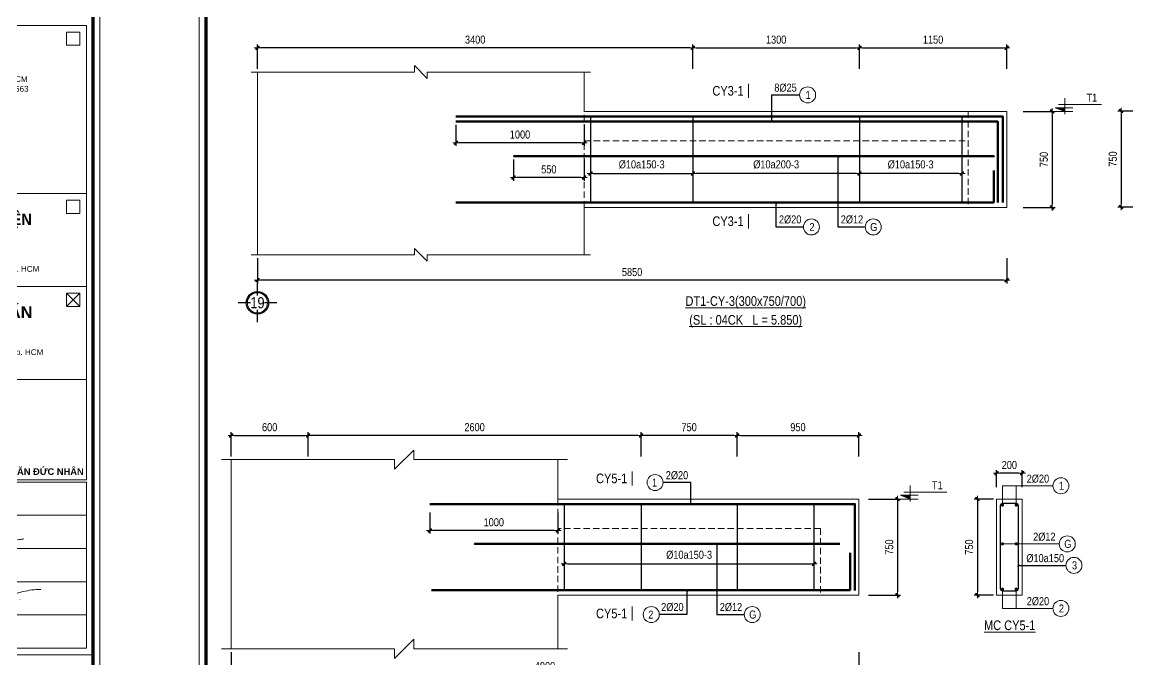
# Model space of a CAD drawing. Header units: millimetres. Extents: x 397144 to 8960116, y 345581 to 674207.
# Drawn here: x 5039870 to 5048503, y 606696 to 611679 of the extents above; entities that cross this region are included whole.
import ezdxf
from ezdxf.enums import TextEntityAlignment as Align

# ---------------------------------------------------------------- set-up
doc = ezdxf.new("R2010")
doc.units = ezdxf.units.MM
doc.header["$PDSIZE"] = -10
doc.linetypes.add('HIDDEN', pattern=[0.375, 0.25, -0.125])
doc.layers.get('0').update_dxf_attribs({"linetype": 'CONTINUOUS'})
doc.layers.get('Defpoints').update_dxf_attribs({"color": 12, "linetype": 'CONTINUOUS'})
for name, color, linetype, lineweight in [('2', 2, 'CONTINUOUS', 20), ('CDAI', 8, 'CONTINUOUS', 30), ('CHG_XX_Khung ten$0$TEXT', 7, 'CONTINUOUS', 15), ('CTHEP', 2, 'CONTINUOUS', 50), ('DBAO', 3, 'CONTINUOUS', 20), ('DGIONG', 4, 'CONTINUOUS', 13), ('KTH', 150, 'CONTINUOUS', 5), ('Net khuat', 8, 'HIDDEN', 13), ('STICK', 1, 'CONTINUOUS', 9), ('TEXT', 7, 'CONTINUOUS', 15)]:
    doc.layers.add(name, color=color, linetype=linetype, lineweight=lineweight)
doc.layers.add('8', color=8, linetype='CONTINUOUS')
doc.layers.add('HATCH', color=7, linetype='CONTINUOUS', lineweight=5, true_color=0x2491ff)
doc.styles.add('CHG_XX_Khung ten$0$A1 BORDER$0$ARIAL', font='arial.ttf')
doc.styles.add('CHG_XX_Khung ten$0$A1 BORDER$0$Arial - Bold', font='arialbd.ttf', dxfattribs={"height": 2.5})
doc.styles.add('CHG_XX_Khung ten$0$Arial - Bold', font='arialbd.ttf')
doc.styles.add('HELVECONDENSE', font='VHELVCN_0.TTF')
doc.styles.add('Star-HelCon', font='VHELVCN_0.TTF')
doc.styles.add('TTP-HelCon', font='VHELVCN_0.TTF')
doc.styles.add('VNI-HELVE-CONDENSE', font='VHELVCN_0.TTF')
doc.dimstyles.new('kc-25', dxfattribs={"dimtxt": 62.5, "dimasz": 20, "dimexe": 20, "dimexo": 50, "dimgap": 25, "dimtad": 3, "dimdec": 0, "dimzin": 0, "dimdsep": 46, "dimtxsty": 'VNI-HELVE-CONDENSE', "dimblk": 'DIM', "dimcen": 2.5, "dimclrd": 256, "dimclre": 154, "dimclrt": 7, "dimaunit": 1, "dimadec": 0, "dimazin": 0, "dimtfac": 1, "dimtdec": 0, "dimtix": 1, "dimtmove": 0, "dimatfit": 3, "dimldrblk": 'DOT', "dimfxl": 1, "dimtolj": 1, "dimtzin": 0, "dimarcsym": 0})
doc.dimstyles.new('TTP-25', dxfattribs={"dimscale": 25, "dimtxt": 2.5, "dimasz": 1, "dimexe": 1, "dimexo": 1, "dimgap": 0.09, "dimtad": 0, "dimdec": 4, "dimrnd": 5, "dimzin": 9, "dimdsep": 46, "dimtxsty": 'TTP-HelCon', "dimblk": 'Stick1', "dimcen": 0.09, "dimdle": 1.5, "dimclrd": 256, "dimclre": 256, "dimclrt": 7, "dimadec": 0, "dimazin": 0, "dimtfac": 1, "dimtdec": 4, "dimtmove": 0, "dimatfit": 3, "dimldrblk": '_ArchTick1', "dimfxl": 1, "dimtvp": 1, "dimtolj": 1, "dimtzin": 0, "dimarcsym": 0})

# ---------------------------------------------------------------- blocks, each defined once
blk = doc.blocks.new('Stick1')
at = {"layer": 'STICK'}
h = blk.add_hatch(color=256, dxfattribs=at)
edge = h.paths.add_edge_path()
edge.add_line((0.3, 0.5), (-0.5, -0.3))
edge.add_arc((-0.4, -0.4), 0.141, 135, 315)
edge.add_line((-0.3, -0.5), (0.5, 0.3))
edge.add_arc((0.4, 0.4), 0.141, 315, 495)
blk.add_line((1, 0), (-1, 0), dxfattribs=at)
blk.add_lwpolyline([(0.3, 0.5), (-0.5, -0.3, 1), (-0.3, -0.5), (0.5, 0.3, 1), (0.3, 0.5, 1)], format="xyb", dxfattribs=at)
blk = doc.blocks.new('*D1311')
at = {"layer": 'Defpoints', "color": 0, "transparency": 16777216}
for p in [(5041707.1, 611477.4), (5041707.1, 611288.4), (5045107.1, 611288.4)]:
    blk.add_point(p, dxfattribs=at)
at = {"layer": 'KTH', "lineweight": -2, "transparency": 16777216}
for p, q in [((5041707.1, 611313.4), (5041707.1, 611502.4)), ((5045082.1, 611477.4), (5041732.1, 611477.4)), ((5045107.1, 611313.4), (5045107.1, 611502.4))]:
    blk.add_line(p, q, dxfattribs=at)
at = {"layer": 'KTH', "lineweight": -2, "transparency": 16777216, "xscale": 25, "yscale": 25, "zscale": 25, "rotation": 180}
blk.add_blockref('Stick1', (5041707.1, 611477.4), dxfattribs=at)
at = {"layer": 'KTH', "lineweight": -2, "transparency": 16777216, "xscale": 25, "yscale": 25, "zscale": 25}
blk.add_blockref('Stick1', (5045107.1, 611477.4), dxfattribs=at)
at = {"layer": 'KTH', "color": 7, "transparency": 16777216, "insert": (5043407.1, 611541.3), "char_height": 62.5, "attachment_point": 5, "style": 'TTP-HelCon'}
blk.add_mtext('\\A1;3400', dxfattribs=at)
blk = doc.blocks.new('_ArchTick1')
at = {"color": 0, "const_width": 3.81}
blk.add_lwpolyline([(-12.7, -12.7), (12.7, 12.7)], dxfattribs=at)
blk = doc.blocks.new('DIM')
h = blk.add_hatch(color=1)
h.paths.add_polyline_path([(0.49, 0.29, 1), (0.29, 0.49), (-0.19, 0), (0.19, 0)])
h.paths.add_polyline_path([(0.19, 0), (-0.19, 0), (-0.49, -0.29, 1), (-0.29, -0.49)])
at = {"color": 9}
for p, q in [((-0.19, 0), (-1.5, 0)), ((0.19, 0), (1.5, 0))]:
    blk.add_line(p, q, dxfattribs=at)
at = {"color": 1}
for p, q in [((-0.49, -0.29), (0.29, 0.49)), ((-0.29, -0.49), (0.49, 0.29)), ((-0.19, 0), (0.19, 0))]:
    blk.add_line(p, q, dxfattribs=at)
blk.add_arc((-0.39, -0.39), 0.138, 135, 315, dxfattribs=at)
blk = doc.blocks.new('*D1312')
at = {"layer": 'Defpoints', "color": 0, "transparency": 16777216}
for p in [(5041707.1, 609860), (5047557.1, 609860), (5041707.1, 609662)]:
    blk.add_point(p, dxfattribs=at)
at = {"layer": 'KTH', "lineweight": -2, "transparency": 16777216}
for p, q in [((5041707.1, 609835), (5041707.1, 609637)), ((5047557.1, 609835), (5047557.1, 609637)), ((5047532.1, 609662), (5041732.1, 609662))]:
    blk.add_line(p, q, dxfattribs=at)
at = {"layer": 'KTH', "lineweight": -2, "transparency": 16777216, "xscale": 25, "yscale": 25, "zscale": 25, "rotation": 180}
blk.add_blockref('Stick1', (5041707.1, 609662), dxfattribs=at)
at = {"layer": 'KTH', "lineweight": -2, "transparency": 16777216, "xscale": 25, "yscale": 25, "zscale": 25}
blk.add_blockref('Stick1', (5047557.1, 609662), dxfattribs=at)
at = {"layer": 'KTH', "color": 7, "transparency": 16777216, "insert": (5044632.1, 609725.9), "char_height": 62.5, "attachment_point": 5, "style": 'TTP-HelCon'}
blk.add_mtext('\\A1;5850', dxfattribs=at)
blk = doc.blocks.new('*D1313')
at = {"layer": 'Defpoints', "color": 0, "transparency": 16777216}
for p in [(5046407.1, 611477.4), (5045107.1, 611288.4), (5046407.1, 611288.4)]:
    blk.add_point(p, dxfattribs=at)
at = {"layer": 'KTH', "lineweight": -2, "transparency": 16777216}
for p, q in [((5045107.1, 611313.4), (5045107.1, 611502.4)), ((5045132.1, 611477.4), (5046382.1, 611477.4)), ((5046407.1, 611313.4), (5046407.1, 611502.4))]:
    blk.add_line(p, q, dxfattribs=at)
at = {"layer": 'KTH', "lineweight": -2, "transparency": 16777216, "xscale": 25, "yscale": 25, "zscale": 25, "rotation": 180}
blk.add_blockref('Stick1', (5045107.1, 611477.4), dxfattribs=at)
at = {"layer": 'KTH', "lineweight": -2, "transparency": 16777216, "xscale": 25, "yscale": 25, "zscale": 25}
blk.add_blockref('Stick1', (5046407.1, 611477.4), dxfattribs=at)
at = {"layer": 'KTH', "color": 7, "transparency": 16777216, "insert": (5045757.1, 611541.3), "char_height": 62.5, "attachment_point": 5, "style": 'TTP-HelCon'}
blk.add_mtext('\\A1;1300', dxfattribs=at)
blk = doc.blocks.new('*D1314')
at = {"layer": 'Defpoints', "color": 0, "transparency": 16777216}
for p in [(5047557.1, 611477.4), (5046407.1, 611288.4), (5047557.1, 611288.4)]:
    blk.add_point(p, dxfattribs=at)
at = {"layer": 'KTH', "lineweight": -2, "transparency": 16777216}
for p, q in [((5046407.1, 611313.4), (5046407.1, 611502.4)), ((5046432.1, 611477.4), (5047532.1, 611477.4)), ((5047557.1, 611313.4), (5047557.1, 611502.4))]:
    blk.add_line(p, q, dxfattribs=at)
at = {"layer": 'KTH', "lineweight": -2, "transparency": 16777216, "xscale": 25, "yscale": 25, "zscale": 25, "rotation": 180}
blk.add_blockref('Stick1', (5046407.1, 611477.4), dxfattribs=at)
at = {"layer": 'KTH', "lineweight": -2, "transparency": 16777216, "xscale": 25, "yscale": 25, "zscale": 25}
blk.add_blockref('Stick1', (5047557.1, 611477.4), dxfattribs=at)
at = {"layer": 'KTH', "color": 7, "transparency": 16777216, "insert": (5046982.1, 611541.3), "char_height": 62.5, "attachment_point": 5, "style": 'TTP-HelCon'}
blk.add_mtext('\\A1;1150', dxfattribs=at)
blk = doc.blocks.new('*D1315')
at = {"layer": 'Defpoints', "color": 0, "transparency": 16777216}
for p in [(5044307.1, 610636), (5045107.1, 610636), (5045107.1, 610496)]:
    blk.add_point(p, dxfattribs=at)
at = {"layer": 'KTH', "lineweight": -2, "transparency": 16777216}
for p, q in [((5044307.1, 610611), (5044307.1, 610471)), ((5045107.1, 610611), (5045107.1, 610471)), ((5044332.1, 610496), (5045082.1, 610496))]:
    blk.add_line(p, q, dxfattribs=at)
at = {"layer": 'KTH', "lineweight": -2, "transparency": 16777216, "xscale": 25, "yscale": 25, "zscale": 25, "rotation": 180}
blk.add_blockref('Stick1', (5044307.1, 610496), dxfattribs=at)
at = {"layer": 'KTH', "lineweight": -2, "transparency": 16777216, "xscale": 25, "yscale": 25, "zscale": 25}
blk.add_blockref('Stick1', (5045107.1, 610496), dxfattribs=at)
at = {"layer": 'KTH', "color": 7, "transparency": 16777216, "insert": (5044707.1, 610565.9), "char_height": 62.5, "attachment_point": 5, "style": 'TTP-HelCon'}
blk.add_mtext('\\A1;Þ10a150-3', dxfattribs=at)
blk = doc.blocks.new('*D1316')
at = {"layer": 'Defpoints', "color": 0, "transparency": 16777216}
for p in [(5045107.1, 610636), (5046407.1, 610636), (5045107.1, 610496)]:
    blk.add_point(p, dxfattribs=at)
at = {"layer": 'KTH', "lineweight": -2, "transparency": 16777216}
for p, q in [((5045107.1, 610611), (5045107.1, 610471)), ((5046407.1, 610611), (5046407.1, 610471)), ((5046382.1, 610496), (5045132.1, 610496))]:
    blk.add_line(p, q, dxfattribs=at)
at = {"layer": 'KTH', "lineweight": -2, "transparency": 16777216, "xscale": 25, "yscale": 25, "zscale": 25, "rotation": 180}
blk.add_blockref('Stick1', (5045107.1, 610496), dxfattribs=at)
at = {"layer": 'KTH', "lineweight": -2, "transparency": 16777216, "xscale": 25, "yscale": 25, "zscale": 25}
blk.add_blockref('Stick1', (5046407.1, 610496), dxfattribs=at)
at = {"layer": 'KTH', "color": 7, "transparency": 16777216, "insert": (5045757.1, 610565.9), "char_height": 62.5, "attachment_point": 5, "style": 'TTP-HelCon'}
blk.add_mtext('\\A1;Þ10a200-3', dxfattribs=at)
blk = doc.blocks.new('*D1317')
at = {"layer": 'Defpoints', "color": 0, "transparency": 16777216}
for p in [(5046407.1, 610636), (5047207.1, 610636), (5046407.1, 610496)]:
    blk.add_point(p, dxfattribs=at)
at = {"layer": 'KTH', "lineweight": -2, "transparency": 16777216}
for p, q in [((5046407.1, 610611), (5046407.1, 610471)), ((5047207.1, 610611), (5047207.1, 610471)), ((5047182.1, 610496), (5046432.1, 610496))]:
    blk.add_line(p, q, dxfattribs=at)
at = {"layer": 'KTH', "lineweight": -2, "transparency": 16777216, "xscale": 25, "yscale": 25, "zscale": 25, "rotation": 180}
blk.add_blockref('Stick1', (5046407.1, 610496), dxfattribs=at)
at = {"layer": 'KTH', "lineweight": -2, "transparency": 16777216, "xscale": 25, "yscale": 25, "zscale": 25}
blk.add_blockref('Stick1', (5047207.1, 610496), dxfattribs=at)
at = {"layer": 'KTH', "color": 7, "transparency": 16777216, "insert": (5046807.1, 610565.9), "char_height": 62.5, "attachment_point": 5, "style": 'TTP-HelCon'}
blk.add_mtext('\\A1;Þ10a150-3', dxfattribs=at)
blk = doc.blocks.new('*D1318')
at = {"layer": 'Defpoints', "color": 0, "transparency": 16777216}
for p in [(5043257.1, 610902), (5044257.1, 610902), (5043257.1, 610736)]:
    blk.add_point(p, dxfattribs=at)
at = {"layer": 'KTH', "lineweight": -2, "transparency": 16777216}
for p, q in [((5043257.1, 610877), (5043257.1, 610711)), ((5044257.1, 610877), (5044257.1, 610711)), ((5044232.1, 610736), (5043282.1, 610736))]:
    blk.add_line(p, q, dxfattribs=at)
at = {"layer": 'KTH', "lineweight": -2, "transparency": 16777216, "xscale": 25, "yscale": 25, "zscale": 25, "rotation": 180}
blk.add_blockref('Stick1', (5043257.1, 610736), dxfattribs=at)
at = {"layer": 'KTH', "lineweight": -2, "transparency": 16777216, "xscale": 25, "yscale": 25, "zscale": 25}
blk.add_blockref('Stick1', (5044257.1, 610736), dxfattribs=at)
at = {"layer": 'KTH', "color": 7, "transparency": 16777216, "insert": (5043757.1, 610799.9), "char_height": 62.5, "attachment_point": 5, "style": 'TTP-HelCon'}
blk.add_mtext('\\A1;1000', dxfattribs=at)
blk = doc.blocks.new('dau truc')
blk.add_circle((0, 0), 180)
at = {"layer": '8'}
for p, q in [((0, 127), (0, 345)), ((-127, 0), (-345, 0)), ((345, 0), (127, 0)), ((0, -345), (0, -127))]:
    blk.add_line(p, q, dxfattribs=at)
blk.add_circle((0, 0), 200, dxfattribs=at)
at = {"layer": 'TEXT', "style": 'HELVECONDENSE'}
blk.add_attdef('A', text='', height=233, dxfattribs=at).set_placement((0, 0), align=Align.MIDDLE)
blk = doc.blocks.new('*D1319')
at = {"layer": 'Defpoints', "color": 0, "transparency": 16777216}
for p in [(5047660.8, 610980), (5047660.8, 610230), (5047910.8, 610230)]:
    blk.add_point(p, dxfattribs=at)
at = {"layer": 'KTH', "lineweight": -2, "transparency": 16777216}
for p, q in [((5047685.8, 610980), (5047935.8, 610980)), ((5047910.8, 610955), (5047910.8, 610255)), ((5047685.8, 610230), (5047935.8, 610230))]:
    blk.add_line(p, q, dxfattribs=at)
at = {"layer": 'KTH', "lineweight": -2, "transparency": 16777216, "xscale": 25, "yscale": 25, "zscale": 25}
for p, rotation in [((5047910.8, 610980), 90), ((5047910.8, 610230), 270)]:
    blk.add_blockref('Stick1', p, dxfattribs=dict(at, rotation=rotation))
at = {"layer": 'KTH', "color": 7, "transparency": 16777216, "insert": (5047847, 610605), "char_height": 62.5, "attachment_point": 5, "rotation": 90, "style": 'TTP-HelCon'}
blk.add_mtext('\\A1;750', dxfattribs=at)
blk = doc.blocks.new('CODE')
at = {"layer": 'DBAO'}
for p, q in [((-62.5, -20), (-62.5, 105)), ((-62.5, 0), (-137.5, 30)), ((-137.5, 30), (0, 30)), ((-137.5, 0), (0, 0)), ((-112.5, 55), (223.6, 55))]:
    blk.add_line(p, q, dxfattribs=at)
at = {"layer": 'HATCH', "color": 1}
blk.add_solid([(-62.5, 0), (-137.5, 30), (-62.5, 30)], dxfattribs=at)
blk = doc.blocks.new('*D1274')
at = {"layer": 'Defpoints', "color": 0, "transparency": 16777216}
for p in [(5043707.1, 610630), (5044257.1, 610630), (5043707.1, 610464)]:
    blk.add_point(p, dxfattribs=at)
at = {"layer": 'KTH', "lineweight": -2, "transparency": 16777216}
for p, q in [((5043707.1, 610605), (5043707.1, 610439)), ((5044257.1, 610605), (5044257.1, 610439)), ((5044232.1, 610464), (5043732.1, 610464))]:
    blk.add_line(p, q, dxfattribs=at)
at = {"layer": 'KTH', "lineweight": -2, "transparency": 16777216, "xscale": 25, "yscale": 25, "zscale": 25, "rotation": 180}
blk.add_blockref('Stick1', (5043707.1, 610464), dxfattribs=at)
at = {"layer": 'KTH', "lineweight": -2, "transparency": 16777216, "xscale": 25, "yscale": 25, "zscale": 25}
blk.add_blockref('Stick1', (5044257.1, 610464), dxfattribs=at)
at = {"layer": 'KTH', "color": 7, "transparency": 16777216, "insert": (5043982.1, 610527.9), "char_height": 62.5, "attachment_point": 5, "style": 'TTP-HelCon'}
blk.add_mtext('\\A1;550', dxfattribs=at)
blk = doc.blocks.new('*D1285')
at = {"layer": 'Defpoints', "color": 0, "transparency": 16777216}
for p in [(5046402.5, 608449.7), (5045452.5, 608260.7), (5046402.5, 608260.7)]:
    blk.add_point(p, dxfattribs=at)
at = {"layer": 'KTH', "lineweight": -2, "transparency": 16777216}
for p, q in [((5045452.5, 608285.7), (5045452.5, 608474.7)), ((5045477.5, 608449.7), (5046377.5, 608449.7)), ((5046402.5, 608285.7), (5046402.5, 608474.7))]:
    blk.add_line(p, q, dxfattribs=at)
at = {"layer": 'KTH', "lineweight": -2, "transparency": 16777216, "xscale": 25, "yscale": 25, "zscale": 25, "rotation": 180}
blk.add_blockref('Stick1', (5045452.5, 608449.7), dxfattribs=at)
at = {"layer": 'KTH', "lineweight": -2, "transparency": 16777216, "xscale": 25, "yscale": 25, "zscale": 25}
blk.add_blockref('Stick1', (5046402.5, 608449.7), dxfattribs=at)
at = {"layer": 'KTH', "color": 7, "transparency": 16777216, "insert": (5045927.5, 608513.5), "char_height": 62.5, "attachment_point": 5, "style": 'TTP-HelCon'}
blk.add_mtext('\\A1;950', dxfattribs=at)
blk = doc.blocks.new('*D1286')
at = {"layer": 'Defpoints', "color": 0, "transparency": 16777216}
for p in [(5046454.2, 607952.3), (5046454.2, 607202.3), (5046704.2, 607202.3)]:
    blk.add_point(p, dxfattribs=at)
at = {"layer": 'KTH', "lineweight": -2, "transparency": 16777216}
for p, q in [((5046479.2, 607952.3), (5046729.2, 607952.3)), ((5046704.2, 607927.3), (5046704.2, 607227.3)), ((5046479.2, 607202.3), (5046729.2, 607202.3))]:
    blk.add_line(p, q, dxfattribs=at)
at = {"layer": 'KTH', "lineweight": -2, "transparency": 16777216, "xscale": 25, "yscale": 25, "zscale": 25}
for p, rotation in [((5046704.2, 607952.3), 90), ((5046704.2, 607202.3), 270)]:
    blk.add_blockref('Stick1', p, dxfattribs=dict(at, rotation=rotation))
at = {"layer": 'KTH', "color": 7, "transparency": 16777216, "insert": (5046640.4, 607577.3), "char_height": 62.5, "attachment_point": 5, "rotation": 90, "style": 'TTP-HelCon'}
blk.add_mtext('\\A1;750', dxfattribs=at)
blk = doc.blocks.new('*D1287')
at = {"layer": 'Defpoints', "color": 0, "transparency": 16777216}
for p in [(5044702.5, 608449.7), (5044702.5, 608260.7), (5045452.5, 608260.7)]:
    blk.add_point(p, dxfattribs=at)
at = {"layer": 'KTH', "lineweight": -2, "transparency": 16777216}
for p, q in [((5044702.5, 608285.7), (5044702.5, 608474.7)), ((5045427.5, 608449.7), (5044727.5, 608449.7)), ((5045452.5, 608285.7), (5045452.5, 608474.7))]:
    blk.add_line(p, q, dxfattribs=at)
at = {"layer": 'KTH', "lineweight": -2, "transparency": 16777216, "xscale": 25, "yscale": 25, "zscale": 25, "rotation": 180}
blk.add_blockref('Stick1', (5044702.5, 608449.7), dxfattribs=at)
at = {"layer": 'KTH', "lineweight": -2, "transparency": 16777216, "xscale": 25, "yscale": 25, "zscale": 25}
blk.add_blockref('Stick1', (5045452.5, 608449.7), dxfattribs=at)
at = {"layer": 'KTH', "color": 7, "transparency": 16777216, "insert": (5045077.5, 608513.5), "char_height": 62.5, "attachment_point": 5, "style": 'TTP-HelCon'}
blk.add_mtext('\\A1;750', dxfattribs=at)
blk = doc.blocks.new('*D1288')
at = {"layer": 'Defpoints', "color": 0, "transparency": 16777216}
for p in [(5042102.5, 608449.7), (5042102.5, 608260.7), (5044702.5, 608260.7)]:
    blk.add_point(p, dxfattribs=at)
at = {"layer": 'KTH', "lineweight": -2, "transparency": 16777216}
for p, q in [((5042102.5, 608285.7), (5042102.5, 608474.7)), ((5044677.5, 608449.7), (5042127.5, 608449.7)), ((5044702.5, 608285.7), (5044702.5, 608474.7))]:
    blk.add_line(p, q, dxfattribs=at)
at = {"layer": 'KTH', "lineweight": -2, "transparency": 16777216, "xscale": 25, "yscale": 25, "zscale": 25, "rotation": 180}
blk.add_blockref('Stick1', (5042102.5, 608449.7), dxfattribs=at)
at = {"layer": 'KTH', "lineweight": -2, "transparency": 16777216, "xscale": 25, "yscale": 25, "zscale": 25}
blk.add_blockref('Stick1', (5044702.5, 608449.7), dxfattribs=at)
at = {"layer": 'KTH', "color": 7, "transparency": 16777216, "insert": (5043402.5, 608513.5), "char_height": 62.5, "attachment_point": 5, "style": 'TTP-HelCon'}
blk.add_mtext('\\A1;2600', dxfattribs=at)
blk = doc.blocks.new('*D1289')
at = {"layer": 'Defpoints', "color": 0, "transparency": 16777216}
for p in [(5042102.5, 608449.7), (5041502.5, 608260.7), (5042102.5, 608260.7)]:
    blk.add_point(p, dxfattribs=at)
at = {"layer": 'KTH', "lineweight": -2, "transparency": 16777216}
for p, q in [((5041502.5, 608285.7), (5041502.5, 608474.7)), ((5041527.5, 608449.7), (5042077.5, 608449.7)), ((5042102.5, 608285.7), (5042102.5, 608474.7))]:
    blk.add_line(p, q, dxfattribs=at)
at = {"layer": 'KTH', "lineweight": -2, "transparency": 16777216, "xscale": 25, "yscale": 25, "zscale": 25, "rotation": 180}
blk.add_blockref('Stick1', (5041502.5, 608449.7), dxfattribs=at)
at = {"layer": 'KTH', "lineweight": -2, "transparency": 16777216, "xscale": 25, "yscale": 25, "zscale": 25}
blk.add_blockref('Stick1', (5042102.5, 608449.7), dxfattribs=at)
at = {"layer": 'KTH', "color": 7, "transparency": 16777216, "insert": (5041802.5, 608513.5), "char_height": 62.5, "attachment_point": 5, "style": 'TTP-HelCon'}
blk.add_mtext('\\A1;600', dxfattribs=at)
blk = doc.blocks.new('*D1290')
at = {"layer": 'Defpoints', "color": 0, "transparency": 16777216}
for p in [(5044102.5, 607608.3), (5046052.5, 607608.3), (5046052.5, 607446.4)]:
    blk.add_point(p, dxfattribs=at)
at = {"layer": 'KTH', "lineweight": -2, "transparency": 16777216}
for p, q in [((5044102.5, 607583.3), (5044102.5, 607421.4)), ((5046052.5, 607583.3), (5046052.5, 607421.4)), ((5044127.5, 607446.4), (5046027.5, 607446.4))]:
    blk.add_line(p, q, dxfattribs=at)
at = {"layer": 'KTH', "lineweight": -2, "transparency": 16777216, "xscale": 25, "yscale": 25, "zscale": 25, "rotation": 180}
blk.add_blockref('Stick1', (5044102.5, 607446.4), dxfattribs=at)
at = {"layer": 'KTH', "lineweight": -2, "transparency": 16777216, "xscale": 25, "yscale": 25, "zscale": 25}
blk.add_blockref('Stick1', (5046052.5, 607446.4), dxfattribs=at)
at = {"layer": 'KTH', "color": 7, "transparency": 16777216, "insert": (5045077.5, 607516.3), "char_height": 62.5, "attachment_point": 5, "style": 'TTP-HelCon'}
blk.add_mtext('\\A1;\\A1;Þ10a150-3', dxfattribs=at)
blk = doc.blocks.new('*D1291')
at = {"layer": 'Defpoints', "color": 0, "transparency": 16777216}
for p in [(5043052.5, 607873.3), (5044052.5, 607873.3), (5043052.5, 607707.3)]:
    blk.add_point(p, dxfattribs=at)
at = {"layer": 'KTH', "lineweight": -2, "transparency": 16777216}
for p, q in [((5043052.5, 607848.3), (5043052.5, 607682.3)), ((5044052.5, 607848.3), (5044052.5, 607682.3)), ((5044027.5, 607707.3), (5043077.5, 607707.3))]:
    blk.add_line(p, q, dxfattribs=at)
at = {"layer": 'KTH', "lineweight": -2, "transparency": 16777216, "xscale": 25, "yscale": 25, "zscale": 25, "rotation": 180}
blk.add_blockref('Stick1', (5043052.5, 607707.3), dxfattribs=at)
at = {"layer": 'KTH', "lineweight": -2, "transparency": 16777216, "xscale": 25, "yscale": 25, "zscale": 25}
blk.add_blockref('Stick1', (5044052.5, 607707.3), dxfattribs=at)
at = {"layer": 'KTH', "color": 7, "transparency": 16777216, "insert": (5043552.5, 607771.1), "char_height": 62.5, "attachment_point": 5, "style": 'TTP-HelCon'}
blk.add_mtext('\\A1;1000', dxfattribs=at)
blk = doc.blocks.new('*D1292')
at = {"layer": 'Defpoints', "color": 0, "transparency": 16777216}
for p in [(5041502.5, 606782.3), (5046402.5, 606782.3), (5046402.5, 606584.3)]:
    blk.add_point(p, dxfattribs=at)
at = {"layer": 'KTH', "lineweight": -2, "transparency": 16777216}
for p, q in [((5041502.5, 606757.3), (5041502.5, 606559.3)), ((5046402.5, 606757.3), (5046402.5, 606559.3)), ((5041527.5, 606584.3), (5046377.5, 606584.3))]:
    blk.add_line(p, q, dxfattribs=at)
at = {"layer": 'KTH', "lineweight": -2, "transparency": 16777216, "xscale": 25, "yscale": 25, "zscale": 25, "rotation": 180}
blk.add_blockref('Stick1', (5041502.5, 606584.3), dxfattribs=at)
at = {"layer": 'KTH', "lineweight": -2, "transparency": 16777216, "xscale": 25, "yscale": 25, "zscale": 25}
blk.add_blockref('Stick1', (5046402.5, 606584.3), dxfattribs=at)
at = {"layer": 'KTH', "color": 7, "transparency": 16777216, "insert": (5043952.5, 606648.1), "char_height": 62.5, "attachment_point": 5, "style": 'TTP-HelCon'}
blk.add_mtext('\\A1;4900', dxfattribs=at)
blk = doc.blocks.new('MC')
at = {"layer": 'CTHEP', "const_width": 10}
blk.add_lwpolyline([(0, 150), (0, 0)], dxfattribs=at)
at = {"layer": 'TEXT', "style": 'TTP-HelCon'}
blk.add_attdef('A', text='', height=100, dxfattribs=at).set_placement((-50, 26), align=Align.RIGHT)
blk = doc.blocks.new('*D1336')
at = {"layer": 'Defpoints', "color": 0, "ltscale": 500, "transparency": 16777216}
for p in [(5047477.8, 608154.5), (5047477.8, 608021.3), (5047677.8, 608021.3)]:
    blk.add_point(p, dxfattribs=at)
at = {"layer": 'KTH', "lineweight": -2, "ltscale": 500, "transparency": 16777216}
for p, q in [((5047477.8, 608046.3), (5047477.8, 608179.5)), ((5047652.8, 608154.5), (5047502.8, 608154.5)), ((5047677.8, 608046.3), (5047677.8, 608179.5))]:
    blk.add_line(p, q, dxfattribs=at)
at = {"layer": 'KTH', "lineweight": -2, "ltscale": 500, "transparency": 16777216, "xscale": 25, "yscale": 25, "zscale": 25, "rotation": 180}
blk.add_blockref('Stick1', (5047477.8, 608154.5), dxfattribs=at)
at = {"layer": 'KTH', "lineweight": -2, "ltscale": 500, "transparency": 16777216, "xscale": 25, "yscale": 25, "zscale": 25}
blk.add_blockref('Stick1', (5047677.8, 608154.5), dxfattribs=at)
at = {"layer": 'KTH', "color": 7, "ltscale": 500, "transparency": 16777216, "insert": (5047577.8, 608218.4), "char_height": 62.5, "attachment_point": 5, "style": 'TTP-HelCon'}
blk.add_mtext('\\A1;200', dxfattribs=at)
blk = doc.blocks.new('*D1337')
at = {"layer": 'Defpoints', "color": 0, "ltscale": 500, "transparency": 16777216}
for p in [(5047477.8, 607952.3), (5047327.9, 607202.3), (5047477.8, 607202.3)]:
    blk.add_point(p, dxfattribs=at)
at = {"layer": 'KTH', "lineweight": -2, "ltscale": 500, "transparency": 16777216}
for p, q in [((5047452.8, 607952.3), (5047302.9, 607952.3)), ((5047327.9, 607927.3), (5047327.9, 607227.3)), ((5047452.8, 607202.3), (5047302.9, 607202.3))]:
    blk.add_line(p, q, dxfattribs=at)
at = {"layer": 'KTH', "lineweight": -2, "ltscale": 500, "transparency": 16777216, "xscale": 25, "yscale": 25, "zscale": 25}
for p, rotation in [((5047327.9, 607952.3), 90), ((5047327.9, 607202.3), 270)]:
    blk.add_blockref('Stick1', p, dxfattribs=dict(at, rotation=rotation))
at = {"layer": 'KTH', "color": 7, "ltscale": 500, "transparency": 16777216, "insert": (5047264.1, 607577.3), "char_height": 62.5, "attachment_point": 5, "rotation": 90, "style": 'TTP-HelCon'}
blk.add_mtext('\\A1;750', dxfattribs=at)
blk = doc.blocks.new('CHG_XX_Khung ten')
for p, q in [((816, 283.93), (820, 287.93)), ((820, 283.93), (816, 287.93)), ((687, 179), (824, 179))]:
    blk.add_line(p, q)
for points in [[(15, 579), (826, 579), (826, 15), (15, 15)], [(816, 362.62), (820, 362.62), (820, 366.62), (816, 366.62)], [(816, 311.93), (820, 311.93), (820, 315.93), (816, 315.93)], [(816, 283.93), (820, 283.93), (820, 287.93), (816, 287.93)]]:
    blk.add_lwpolyline(points, close=True)
at = {"color": 4, "linetype": 'Continuous', "const_width": 1}
blk.add_lwpolyline([(17, 577), (824, 577), (824, 17), (17, 17)], close=True, dxfattribs=at)
at = {"linetype": 'Continuous'}
for points in [[(689, 368.62), (822, 368.62), (822, 317.93), (689, 317.93)], [(689, 317.93), (822, 317.93), (822, 289.93), (689, 289.93)], [(689, 289.93), (822, 289.93), (822, 261.93), (689, 261.93)]]:
    blk.add_lwpolyline(points, close=True, dxfattribs=at)
at = {"color": 9, "linetype": 'Continuous'}
for points in [[(689, 261.93), (822, 261.93), (822, 231.73), (689, 231.73)], [(822, 221), (689, 221), (689, 231), (822, 231)], [(822, 211), (689, 211), (689, 221), (822, 221)], [(822, 201), (689, 201), (689, 211), (822, 211)], [(822, 191), (689, 191), (689, 201), (822, 201)], [(822, 181), (689, 181), (689, 191), (822, 191)]]:
    blk.add_lwpolyline(points, close=True, dxfattribs=at)
blk.add_lwpolyline([(822, 211), (689, 211), (822, 211)], dxfattribs=at)
at = {"layer": 'CHG_XX_Khung ten$0$TEXT', "color": 1, "const_width": 0.0121}
blk.add_lwpolyline([(806.31, 195.73, -0.026807), (805.12, 195.66, 0.027369), (800.25, 195.52, 0.022423), (795.26, 194.89, 0.038275), (791.04, 194.04, 0.053272), (785.95, 192.37, 0.118692), (783.44, 190.96)], format="xyb", dxfattribs=at)
at = {"layer": 'CHG_XX_Khung ten$0$TEXT', "color": 1}
for centre, radius, start, end in [((793.37, 230.45), 33.81, 280.1185, 286.3373), ((808.51, 174.85), 23.83, 90.5448, 103.6788)]:
    blk.add_arc(centre, radius, start, end, dxfattribs=at)
blk.add_spline([(786.22, 211.12), (786.28, 210.87), (786.71, 210.78), (801.78, 213.69), (803.18, 213.88)], degree=3, dxfattribs=at)
at = {"style": 'CHG_XX_Khung ten$0$Arial - Bold'}
blk.add_text('LÊ VĂN ĐỨC NHÂN', height=2.0073, dxfattribs=at).set_placement((821.19, 234.17), align=Align.MIDDLE_RIGHT)
at = {"ltscale": 10}
for s, insert, char_height, width, attachment_point, style in [('Địa chỉ: 37 Trần Ngọc Diện, P.Thảo Điền, Quận 2, Tp. HCM\\PTel: (84.8) 35 191 561 – 35 191 562, Fax: (84.8) 35 191 563\\PEmail: hcmc@htt-group.com', (739.49, 345.2), 1.75, 83.001, 7, 'CHG_XX_Khung ten$0$A1 BORDER$0$ARIAL'), ('{\\W0.9;CÔNG TY TNHH TVTK CƠ ĐIỆN \\PĐỒNG TÂM}', (739.49, 311.93), 3.5, 76.248, 1, 'CHG_XX_Khung ten$0$A1 BORDER$0$Arial - Bold'), ('\\pt8.75;Địa chỉ: 168 Xô Viết Nghệ Tĩnh, P.21, Q. Bình Thạnh, Tp. HCM \\P\\ptz;Tel: (084.28) 3898 0958', (739.49, 290.93), 1.75, 83.001, 7, 'CHG_XX_Khung ten$0$A1 BORDER$0$ARIAL'), ('CÔNG TY CỔ PHẦN TƯ VẤN \\PXÂY DỰNG NGÔI SAO', (739.49, 283.93), 3.5, 76.248, 1, 'CHG_XX_Khung ten$0$A1 BORDER$0$Arial - Bold'), ('Địa chỉ: 34 Hoàng Quốc Việt, Phường 4, Q. Tân Bình,  Tp. HCM\\PTel: +08-39163980 - Fax : +08-39163980 \\PEmail:  ctyngoisao@gmail.com', (739.49, 262.93), 1.75, 83.001, 7, 'CHG_XX_Khung ten$0$A1 BORDER$0$ARIAL')]:
    blk.add_mtext(s, dxfattribs=dict(at, insert=insert, char_height=char_height, width=width, attachment_point=attachment_point, style=style))
blk = doc.blocks.new('*D8790')
at = {"layer": 'Defpoints', "color": 0, "ltscale": 500, "transparency": 16777216}
for p in [(5048599.5, 610983.9), (5048449.6, 610233.9), (5048599.5, 610233.9)]:
    blk.add_point(p, dxfattribs=at)
at = {"layer": 'KTH', "lineweight": -2, "ltscale": 500, "transparency": 16777216}
for p, q in [((5048574.5, 610983.9), (5048424.6, 610983.9)), ((5048449.6, 610958.9), (5048449.6, 610258.9)), ((5048574.5, 610233.9), (5048424.6, 610233.9))]:
    blk.add_line(p, q, dxfattribs=at)
at = {"layer": 'KTH', "lineweight": -2, "ltscale": 500, "transparency": 16777216, "xscale": 25, "yscale": 25, "zscale": 25}
for p, rotation in [((5048449.6, 610983.9), 90), ((5048449.6, 610233.9), 270)]:
    blk.add_blockref('Stick1', p, dxfattribs=dict(at, rotation=rotation))
at = {"layer": 'KTH', "color": 7, "ltscale": 500, "transparency": 16777216, "insert": (5048385.8, 610608.9), "char_height": 62.5, "attachment_point": 5, "rotation": 90, "style": 'TTP-HelCon'}
blk.add_mtext('\\A1;750', dxfattribs=at)

msp = doc.modelspace()

# ---------------------------------------------------------------- linework, layer by layer
at = {"layer": 'CDAI', "ltscale": 52.5}
for p, q in [((5044307.1096, 610941.02748), (5044307.1096, 610269.02748)), ((5045107.1096, 610941.02748), (5045107.1096, 610269.02748)), ((5046407.10961, 610941.02748), (5046407.10961, 610269.02748)), ((5047207.10961, 610941.02748), (5047207.10961, 610269.02748)), ((5044102.49638, 607917.28422), (5044102.49638, 607237.28422)), ((5044702.49638, 607917.28422), (5044702.49638, 607237.28422)), ((5045452.49638, 607917.28422), (5045452.49638, 607237.28422)), ((5046052.49638, 607917.28422), (5046052.49638, 607237.28422))]:
    msp.add_line(p, q, dxfattribs=at)
at = {"layer": 'CDAI'}
msp.add_lwpolyline([(5047527.77216, 607921.03422), (5047627.77216, 607921.03422, -0.4142135624), (5047646.52216, 607902.28422), (5047646.52216, 607252.28422, -0.4142135624), (5047627.77216, 607233.53422), (5047527.77216, 607233.53422, -0.4142135624), (5047509.02216, 607252.28422), (5047509.02216, 607902.28422, -0.4142135624)], format="xyb", close=True, dxfattribs=at)
at = {"layer": 'CTHEP'}
for p, q in [((5047457.10961, 610269.02748), (5047457.10961, 610519.02748)), ((5046336.12003, 607241.28422), (5046336.12003, 607533.28272))]:
    msp.add_line(p, q, dxfattribs=at)
for points in [[(5043257.1096, 610941.02748), (5047527.10961, 610941.02748), (5047527.10961, 610269.02748)], [(5043257.1096, 610901.02748), (5047487.10961, 610901.02748), (5047487.10961, 610269.02748)], [(5043257.1096, 610269.02748), (5047457.10961, 610269.02748)], [(5046372.49638, 607238.11714), (5046372.49638, 607238.11714), (5046372.49638, 607913.28422), (5043052.49638, 607913.28422)], [(5046336.12003, 607241.28422), (5043065.50388, 607241.28422)]]:
    msp.add_lwpolyline(points, dxfattribs=at)
for points in [[(5043707.1096, 610630.02748), (5047457.10961, 610630.02748), (5047457.10961, 610630.02748)], [(5046254.98713, 607602.28422), (5043402.49638, 607602.28422), (5043402.49638, 607602.28422)]]:
    msp.add_lwpolyline(points, close=True, dxfattribs=at)
at = {"layer": 'CTHEP', "const_width": 12.5}
for points in [[(5047517.77216, 607906.03422, 1), (5047530.27216, 607906.03422, 1)], [(5047625.27216, 607906.03422, 1), (5047637.77216, 607906.03422, 1)], [(5047517.77216, 607602.28422, 1), (5047530.27216, 607602.28422, 1)], [(5047625.27216, 607602.28422, 1), (5047637.77216, 607602.28422, 1)], [(5047517.77216, 607248.53422, 1), (5047530.27216, 607248.53422, 1)], [(5047625.27216, 607248.53422, 1), (5047637.77216, 607248.53422, 1)]]:
    msp.add_lwpolyline(points, format="xyb", close=True, dxfattribs=at)
at = {"layer": 'DBAO'}
msp.add_line((5046402.49638, 607952.28422), (5046402.49638, 607202.28422), dxfattribs=at)
for points in [[(5041707.10961, 611288.42182), (5041707.10961, 610980.02748), (5041707.10961, 610980.02748), (5041707.10961, 610280.02748), (5041707.10961, 610280.02748), (5041707.10961, 609860.02748)], [(5044257.1096, 611288.42182), (5044257.1096, 610980.02748), (5047257.10961, 610980.02748), (5047557.10961, 610980.02748)], [(5047557.10961, 610980.02748), (5047557.10961, 610980.02748), (5047557.10961, 610980.02748), (5047557.10961, 610230.02748), (5047557.10961, 610230.02748), (5047557.10961, 610230.02748)], [(5044257.1096, 609860.02748), (5044257.1096, 610230.02748), (5047257.10961, 610230.02748), (5047557.10961, 610230.02748)], [(5041502.49638, 608260.67856), (5041502.49638, 607952.28422), (5041502.49638, 607952.28422), (5041502.49638, 607202.28422), (5041502.49638, 607202.28422), (5041502.49638, 606782.28422)], [(5046402.49638, 607952.28422), (5044052.49638, 607952.28422), (5044052.49638, 608260.67856)], [(5046402.49638, 607202.28422), (5044052.49638, 607202.28422), (5044052.49638, 606782.28422)]]:
    msp.add_lwpolyline(points, dxfattribs=at)
at = {"layer": 'DBAO', "flags": 128}
for points in [[(5047477.77216, 607952.28422), (5047677.77216, 607952.28422)], [(5047677.77216, 607952.28422), (5047677.77216, 607202.28422), (5047477.77216, 607202.28422), (5047477.77216, 607952.28422)]]:
    msp.add_lwpolyline(points, dxfattribs=at)
at = {"layer": 'DGIONG'}
for p, q in [((5047524.02216, 607906.03422), (5047524.02216, 608056.03422)), ((5047524.02216, 608056.03422), (5047917.77216, 608056.03422)), ((5047631.52216, 607906.03422), (5047631.52216, 608056.03422)), ((5047524.02216, 607602.28422), (5047967.77216, 607602.28422)), ((5047524.02216, 607098.53422), (5047524.02216, 607248.53422)), ((5047631.52216, 607098.53422), (5047631.52216, 607248.53422)), ((5047524.02216, 607098.53422), (5047917.77216, 607098.53422))]:
    msp.add_line(p, q, dxfattribs=at)
msp.add_lwpolyline([(5041305.03865, 617054.8672), (5058674.64408, 617054.8672), (5058674.64408, 602536.98804), (5041305.03865, 602536.98804)], close=True, dxfattribs=at)
msp.add_lwpolyline([(5041305.03865, 617054.8672), (5058674.64408, 617054.8672), (5058674.64408, 602536.98804), (5041305.03865, 602536.98804)], close=True, dxfattribs=at)
for points in [[(5041657.10961, 611288.42182), (5042932.1096, 611288.42182), (5042932.1096, 611338.42182), (5043032.1096, 611238.42182), (5043032.1096, 611288.42182), (5044307.1096, 611288.42182)], [(5041657.10961, 609860.02748), (5042932.1096, 609860.02748), (5042932.1096, 609910.02748), (5043032.1096, 609810.02748), (5043032.1096, 609860.02748), (5044307.1096, 609860.02748)], [(5044127.49638, 608260.67856), (5042927.49638, 608260.67856), (5042927.49638, 608335.67856), (5042777.49638, 608185.67856), (5042777.49638, 608260.67856), (5041427.49638, 608260.67856)], [(5044127.49638, 606782.28422), (5042927.49638, 606782.28422), (5042927.49638, 606857.28422), (5042777.49638, 606707.28422), (5042777.49638, 606782.28422), (5041427.49638, 606782.28422)]]:
    msp.add_lwpolyline(points, dxfattribs=at)
for centre in [(5046002.76991, 611109.53659), (5046032.63101, 610077.98322), (5046515.13101, 610077.98322), (5044812.05037, 608081.79333), (5047980.27216, 608056.03422), (5048030.27216, 607602.28422), (5048082.39135, 607434.63626), (5044782.18927, 607050.23996), (5045570.47534, 607050.23996), (5047980.27216, 607098.53422)]:
    msp.add_circle(centre, 62.5, dxfattribs=at)
at = {"layer": 'Net khuat', "ltscale": 200}
for p, q in [((5044257.1096, 610230.02748), (5044257.1096, 610980.02748)), ((5047257.10961, 610980.02748), (5047257.10961, 610230.02748)), ((5044257.1096, 610750.02748), (5047257.10961, 610750.02748)), ((5044052.49638, 607952.28422), (5044052.49638, 607202.28422)), ((5046102.49638, 607722.28422), (5044052.49638, 607722.28422)), ((5046102.49638, 607722.28422), (5046102.49638, 607202.28422))]:
    msp.add_line(p, q, dxfattribs=at)

# ---------------------------------------------------------------- block references
at = {"xscale": 0.75, "yscale": 0.75, "zscale": 0.75}
for p, values in [((5045540.29109, 611084.83959), {'A': 'CY3-1'}), ((5045540.29109, 610066.08707), {'A': 'CY3-1'}), ((5044631.72149, 608057.09634), {'A': 'CY5-1'}), ((5044631.72149, 607001.95868), {'A': 'CY5-1'})]:
    msp.add_blockref('MC', p, dxfattribs=at).add_auto_attribs(values)
at = {"layer": '2', "ltscale": 300}
ref = msp.add_blockref('dau truc', (5041707.10961, 609486.18507), dxfattribs=dict(at, xscale=0.4367131292819977, yscale=0.4367131292819977, zscale=0.4367131292819977))
ref.add_attrib('A', '19', dxfattribs={"layer": 'TEXT', "height": 87.5, "style": 'HELVECONDENSE'}).set_placement((5041707.10961, 609486.18507), align=Align.MIDDLE)
at = {"layer": 'KTH', "ltscale": 0.8, "xscale": 25.92478421702978, "yscale": 25.92478421702978, "zscale": 25.92478421702978}
msp.add_blockref('CHG_XX_Khung ten', (5019061.57379, 602096.26671), dxfattribs=at)
at = {"layer": 'KTH', "linetype": 'Continuous'}
for p in [(5048073.29947, 610980.02748), (5046866.68937, 607952.28422)]:
    msp.add_blockref('CODE', p, dxfattribs=at)

# ---------------------------------------------------------------- texts
at = {"layer": 'TEXT', "style": 'TTP-HelCon'}
for s, p in [('8Þ25', (5045742.64603, 611135.38953, 0)), ('2Þ20', (5045778.82314, 610105.88027, 0)), ('2Þ12', (5046261.32314, 610105.88027, 0)), ('2Þ20', (5044895.25759, 608107.64628, 0)), ('2Þ20', (5047713.23049, 608081.03422)), ('2Þ12', (5047763.23049, 607627.28422)), ('Þ10a150', (5047710.45637, 607459.63626)), ('2Þ20', (5044859.08047, 607078.13702, 0)), ('2Þ12', (5045316.66747, 607078.13702, 0)), ('2Þ20', (5047713.49583, 607123.53422))]:
    msp.add_text(s, height=62.5, dxfattribs=at).set_placement(p)
at = {"layer": 'TEXT', "style": 'Star-HelCon'}
for s, p in [('1', (5046006.93658, 611109.53659)), ('2', (5046036.79768, 610077.98322)), ('G', (5046519.29768, 610077.98322)), ('1', (5044807.8837, 608081.79333)), ('1', (5047984.43882, 608056.03422)), ('G', (5048034.43882, 607602.28422)), ('3', (5048086.55802, 607434.63626)), ('2', (5047984.43882, 607098.53422)), ('2', (5044778.0226, 607050.23996)), ('G', (5045574.642, 607050.23996))]:
    msp.add_text(s, height=62.5, dxfattribs=at).set_placement(p, align=Align.MIDDLE)
at = {"layer": 'TEXT', "style": 'TTP-HelCon'}
for p in [(5048263.5328, 611057.02247), (5047056.9227, 608029.27922)]:
    msp.add_text('T1', height=62.5, dxfattribs=at).set_placement(p, align=Align.RIGHT)
for s, p in [('%%UDT1-CY-3(300x750/700)', (5045519.34297, 609462.04961)), ('%%U(SL : 04CK   L = 5.850)', (5045519.34297, 609315.15501)), ('%%UMC CY5-1', (5047580.47017, 606928.99069))]:
    msp.add_text(s, height=75, dxfattribs=at).set_placement(p, align=Align.CENTER)

# ---------------------------------------------------------------- dimensions: what is measured, and where the dimension line sits
at = {"layer": 'KTH'}
for base, p1, p2, picture, middle in [((5041707.10961, 611477.42182), (5045107.1096, 611288.42182), (5041707.10961, 611288.42182), '*D1311', (5043407.1096, 611541.25515)), ((5041707.10961, 609662.04961), (5047557.10961, 609860.02748), (5041707.10961, 609860.02748), '*D1312', (5044632.10961, 609725.88294)), ((5042102.49638, 608449.67856), (5044702.49638, 608260.67856), (5042102.49638, 608260.67856), '*D1288', (5043402.49638, 608513.5119)), ((5044702.49638, 608449.67856), (5045452.49638, 608260.67856), (5044702.49638, 608260.67856), '*D1287', (5045077.49638, 608513.5119))]:
    dim = msp.add_linear_dim(base=base, p1=p1, p2=p2, dimstyle='TTP-25', override={"dimtmove": 1}, dxfattribs=at)
    dim.commit()
    dim.dimension.update_dxf_attribs({"geometry": picture, "text_midpoint": middle})
for base, p1, p2, angle, picture, middle in [((5046407.10961, 611477.42182), (5045107.1096, 611288.42182), (5046407.10961, 611288.42182), 180, '*D1313', (5045757.1096, 611541.25515)), ((5047557.10961, 611477.42182), (5046407.10961, 611288.42182), (5047557.10961, 611288.42182), 180, '*D1314', (5046982.10961, 611541.25515)), ((5047910.79947, 610230.02748), (5047660.79947, 610980.02748), (5047660.79947, 610230.02748), 270, '*D1319', (5047846.96613, 610605.02748)), ((5042102.49638, 608449.67856), (5041502.49638, 608260.67856), (5042102.49638, 608260.67856), 180, '*D1289', (5041802.49638, 608513.5119)), ((5046402.49638, 608449.67856), (5045452.49638, 608260.67856), (5046402.49638, 608260.67856), 180, '*D1285', (5045927.49638, 608513.5119)), ((5046704.18937, 607202.28422), (5046454.18937, 607952.28422), (5046454.18937, 607202.28422), 270, '*D1286', (5046640.35603, 607577.28422)), ((5046402.49638, 606584.30635), (5041502.49638, 606782.28422), (5046402.49638, 606782.28422), 180, '*D1292', (5043952.49638, 606648.13969))]:
    dim = msp.add_linear_dim(base=base, p1=p1, p2=p2, angle=angle, dimstyle='TTP-25', override={"dimtmove": 1}, dxfattribs=at)
    dim.commit()
    dim.dimension.update_dxf_attribs({"geometry": picture, "text_midpoint": middle})
for base, p1, p2, picture, middle in [((5043257.1096, 610736.04415), (5044257.1096, 610902.02748), (5043257.1096, 610902.02748), '*D1318', (5043757.1096, 610799.87749)), ((5043707.1096, 610464.04415), (5044257.1096, 610630.02748), (5043707.1096, 610630.02748), '*D1274', (5043982.1096, 610527.87749)), ((5043052.49638, 607707.3009), (5044052.49638, 607873.28422), (5043052.49638, 607873.28422), '*D1291', (5043552.49638, 607771.13423))]:
    dim = msp.add_linear_dim(base=base, p1=p1, p2=p2, dimstyle='TTP-25', dxfattribs=at)
    dim.commit()
    dim.dimension.update_dxf_attribs({"geometry": picture, "text_midpoint": middle})
for base, p1, p2, text, picture, middle in [((5045107.1096, 610496.02748), (5044307.1096, 610636.04066), (5045107.1096, 610636.04066), 'Þ10a150-3', '*D1315', (5044707.1096, 610565.94414)), ((5046052.49638, 607446.4025), (5044102.49638, 607608.2974), (5046052.49638, 607608.2974), '\\A1;Þ10a150-3', '*D1290', (5045077.49638, 607516.31917))]:
    dim = msp.add_linear_dim(base=base, p1=p1, p2=p2, text=text, dimstyle='TTP-25', override={"dimtmove": 1}, dxfattribs=at)
    dim.commit()
    dim.dimension.update_dxf_attribs({"geometry": picture, "text_midpoint": middle})
for base, p1, p2, text, picture, middle in [((5045107.1096, 610496.02748), (5046407.10961, 610636.04066), (5045107.1096, 610636.04066), 'Þ10a200-3', '*D1316', (5045757.1096, 610565.94414)), ((5046407.10961, 610496.02748), (5047207.10961, 610636.04066), (5046407.10961, 610636.04066), 'Þ10a150-3', '*D1317', (5046807.10961, 610565.94414))]:
    dim = msp.add_linear_dim(base=base, p1=p1, p2=p2, angle=180, text=text, dimstyle='TTP-25', override={"dimtmove": 1}, dxfattribs=at)
    dim.commit()
    dim.dimension.update_dxf_attribs({"geometry": picture, "text_midpoint": middle})
at = {"layer": 'KTH', "ltscale": 500}
dim = msp.add_linear_dim(base=(5047477.77216, 608154.53422), p1=(5047677.77216, 608021.29617), p2=(5047477.77216, 608021.29617), dimstyle='TTP-25', override={"dimtxsty": 'TTP-HelCon'}, dxfattribs=at)
dim.commit()
dim.dimension.update_dxf_attribs({"geometry": '*D1336', "text_midpoint": (5047577.77216, 608218.36756)})
dim = msp.add_linear_dim(base=(5047327.93934, 607202.28422), p1=(5047477.77216, 607952.28422), p2=(5047477.77216, 607202.28422), angle=90, dimstyle='TTP-25', override={"dimtxsty": 'TTP-HelCon'}, dxfattribs=at)
dim.commit()
dim.dimension.update_dxf_attribs({"geometry": '*D1337', "text_midpoint": (5047264.10601, 607577.28422)})

# ---------------------------------------------------------------- leaders
at = {"layer": 'DGIONG'}
for points in [[(5045724.13426, 610941.02748), (5045724.13399, 611109.53659), (5045940.26991, 611109.53659)], [(5045724.13426, 610901.02748), (5045724.13399, 611109.53659), (5045940.26991, 611109.53659)], [(5046238.31137, 610630.02748), (5046238.31111, 610077.98322), (5046452.63101, 610077.98322)], [(5045755.81137, 610265.02748), (5045755.81111, 610077.98322), (5045970.13101, 610077.98322)], [(5045090.68602, 607913.28422), (5045090.68629, 608081.79333), (5044874.55037, 608081.79333)], [(5045293.6557, 607602.28422), (5045293.65544, 607050.23996), (5045507.97534, 607050.23996)], [(5047646.52216, 607434.63626), (5048019.89135, 607434.63626)], [(5045059.00891, 607237.28422), (5045059.00917, 607050.23996), (5044844.68927, 607050.23996)]]:
    msp.add_leader(points, dimstyle='kc-25', override={"dimtad": 0, "dimldrblk": 'ArchTick', "dimfxl": 100, "dimarcsym": 1}, dxfattribs=at)

# ---------------------------------------------------------------- next in the draw order: block references
at = {"layer": 'KTH', "ltscale": 0.8, "xscale": 25.92478421702978, "yscale": 25.92478421702978, "zscale": 25.92478421702978}
msp.add_blockref('CHG_XX_Khung ten', (5040864.31732, 602096.26671), dxfattribs=at)

# ---------------------------------------------------------------- next in the draw order: dimensions: what is measured, and where the dimension line sits
at = {"layer": 'KTH', "ltscale": 500}
dim = msp.add_linear_dim(base=(5048449.62131, 610233.85605), p1=(5048599.45412, 610983.85605), p2=(5048599.45412, 610233.85605), angle=90, dimstyle='TTP-25', override={"dimtxsty": 'TTP-HelCon'}, dxfattribs=at)
dim.commit()
dim.dimension.update_dxf_attribs({"geometry": '*D8790', "text_midpoint": (5048385.78797, 610608.85605)})

doc.saveas('drawing.dxf')
